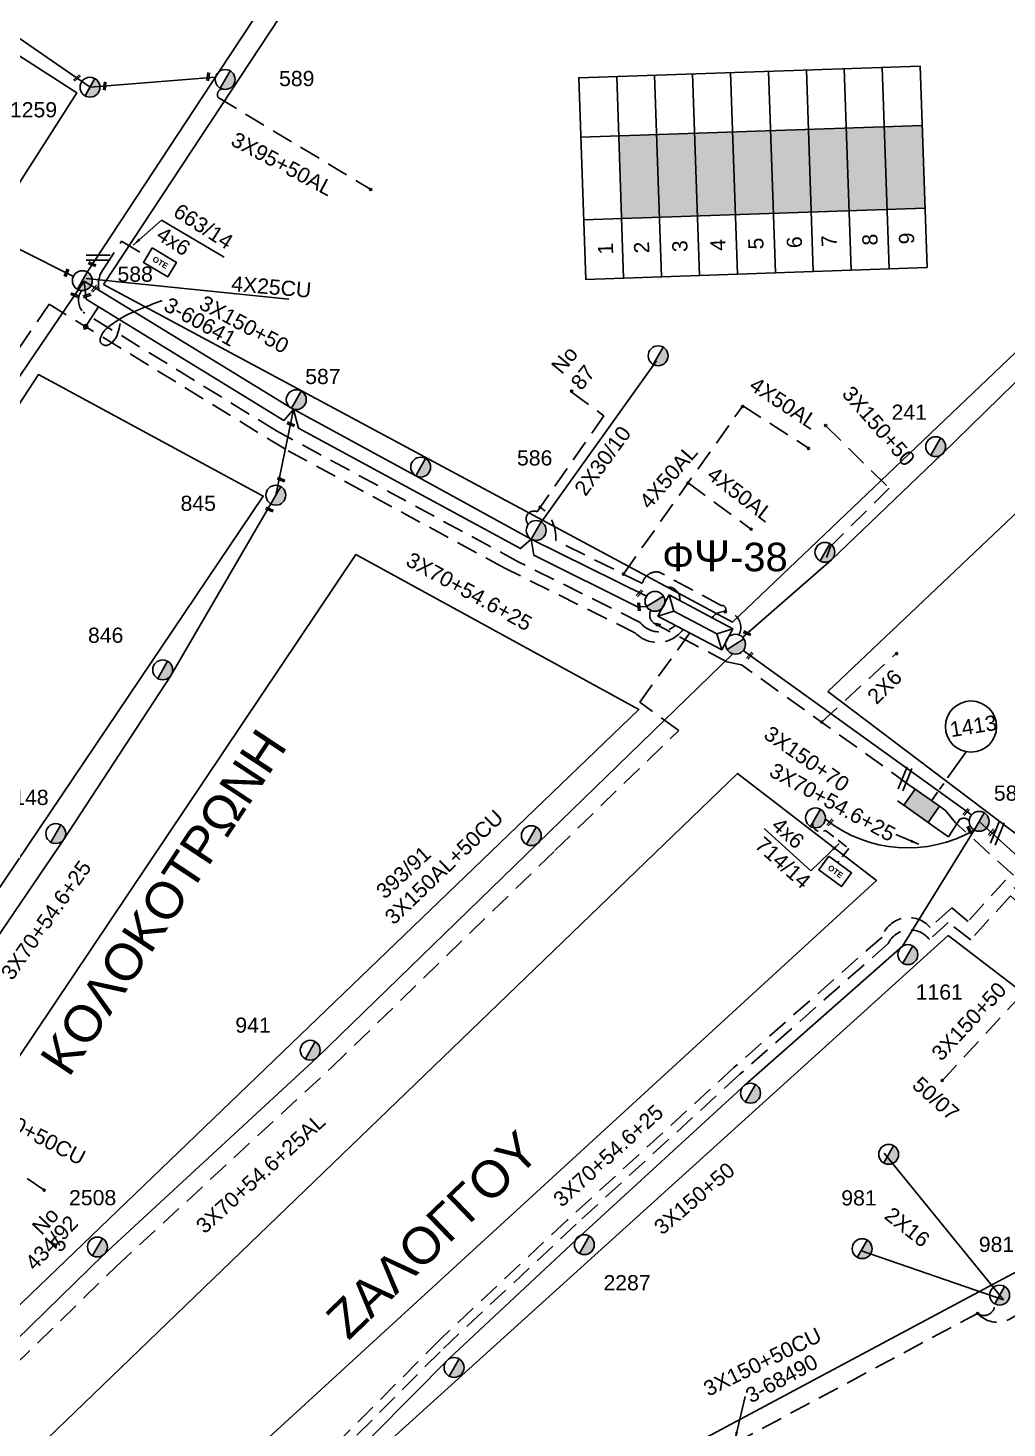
# Model space of a CAD drawing. Header units: millimetres. Extents: x 1421 to 13344, y 800 to 1949.
# Drawn here: x 11429.5 to 11545.6, y 988.6 to 1154.6 of the extents above; entities that cross this region are included whole.
import ezdxf
from ezdxf.enums import TextEntityAlignment as Align

# ---------------------------------------------------------------- set-up
doc = ezdxf.new("R2010")
doc.units = ezdxf.units.MM
doc.linetypes.add('DASHED', pattern=[19.05, 12.7, -6.35])
for name, color, linetype in [('Link Box 4 Διευθύνσεων', 7, 'Continuous'), ('Pillar OTE', 7, 'Continuous'), ('Άγνωστα', 7, 'Continuous'), ('Ασφαλειοκιβώτια Χ.Τ 9 αναχωρήσεων', 7, 'Continuous'), ('Γυμνά εναέρια ΧΤ και ΦΟΠ (3Φ)   4x50+16AL', 7, 'Continuous'), ('Εναέρια παροχή ΧΤ 4x25', 7, 'SYN_LINE'), ('Επιγραφές - Σχήματα', 7, 'Continuous'), ('Καλωδια ΧΤ  3X95+50', 7, 'Continuous'), ('Καλώδια ΧΤ   3x150+50CU', 7, 'DASHED'), ('Καλώδια ΧΤ   3x150+70AL', 7, 'DASHED'), ('Καλώδια ΧΤ   3x150AL+50CU', 7, 'DASHED'), ('Μηχανική τομή', 7, 'Continuous'), ('Στύλος ΦΜ', 7, 'Continuous'), ('Στύλος ΦΜ @ 1', 7, 'Continuous'), ('Συνδέσεις', 7, 'Continuous'), ('Συνεστραμμένα ΧΤ   3x70+54.6+25 AL', 7, 'SYN_LINE'), ('Τομή', 7, 'Continuous'), ('Υποσταθμός εναέριος 2 στύλων', 7, 'Continuous'), ('Υποσταθμός πόλεως', 7, 'Continuous'), ('Υπόβαθρο ΔΕΗ', 7, 'Continuous'), ('Υπόγεια καλώδια Παροχών ΧΤ   4x50AL', 7, 'DASHED'), ('Υπόγεια καλώδια Παροχών ΧΤ   4x6', 7, 'DASHED')]:
    doc.layers.add(name, color=color, linetype=linetype)
doc.styles.add('arial', font='ARIAL.TTF')
doc.styles.get("Standard").update_dxf_attribs({"font": 'ARIAL.TTF'})
doc.linetypes.add('SYN_LINE', pattern='A,0.5,-0.0001,["/\\/\\/\\/",Standard,S=0.1,R=0,X=0,Y=-0.05],-0.25', length=0.7501)
doc.dimstyles.new('ISO-25', dxfattribs={"dimtxt": 2.5, "dimasz": 2.5, "dimexe": 1.25, "dimexo": 0.625, "dimtad": 1, "dimtxsty": 'Standard', "dimcen": 2.5, "dimadec": 0, "dimazin": 0, "dimtfac": 1, "dimtmove": 0, "dimatfit": 3, "dimfxl": 1, "dimarcsym": 0})

# ---------------------------------------------------------------- blocks, each defined once
blk = doc.blocks.new('LINK BOX 4 ΑΝΑΧΩΡΗΣΕΩΝ')
at = {"layer": 'Link Box 4 Διευθύνσεων', "ltscale": 40}
blk.add_hatch(color=256, dxfattribs=at).paths.add_polyline_path([(-3.54, 0), (-3.54, -4.67), (3.54, -4.67), (3.54, 0)])
for p, q in [((-3.54, 0), (-5.33, 0)), ((5.33, 0), (3.54, 0)), ((-3.54, -4.67), (-5.33, -4.67)), ((5.33, -4.67), (3.54, -4.67))]:
    blk.add_line(p, q, dxfattribs=at)
blk.add_lwpolyline([(-3.54, -4.67), (-3.54, 0), (3.54, 0), (3.54, -4.67)], close=True, dxfattribs=at)
blk = doc.blocks.new('ΑΣΦΑΛΕΙΟΚΙΒΩΤΙΟ ΥΠΟΣΤΑΘΜΟΥ 9 ΑΝΑΧΩΡΗΣΕΩΝ')
at = {"layer": 'Ασφαλειοκιβώτια Χ.Τ 9 αναχωρήσεων', "ltscale": 40}
for p, q in [((-23.8, 40.36), (24.02, 40.36)), ((-9.72, 40.36), (-9.72, -40.64)), ((9.94, 40.36), (9.94, -40.64)), ((-23.8, 31.36), (24.02, 31.36)), ((-23.8, 22.36), (24.02, 22.36)), ((-23.8, 13.36), (24.02, 13.36)), ((-23.8, 4.36), (24.02, 4.36)), ((-23.8, -4.64), (24.02, -4.64)), ((-23.8, -13.64), (24.02, -13.64)), ((-23.8, -22.64), (24.02, -22.64)), ((-23.8, -31.64), (24.02, -31.64))]:
    blk.add_line(p, q, dxfattribs=at)
at = {"layer": 'Ασφαλειοκιβώτια Χ.Τ 9 αναχωρήσεων'}
blk.add_lwpolyline([(-23.8, -40.64), (24.02, -40.64), (24.02, 40.36), (-23.8, 40.36)], close=True, dxfattribs=at)
for s, p in [('1', (-18.12, 33.62)), ('2', (-18.12, 25.05)), ('3', (-18.12, 15.98)), ('4', (-18.12, 6.96)), ('5', (-18.12, -2.05)), ('6', (-18.12, -11.19)), ('7', (-18.12, -19.43)), ('8', (-18.12, -29.12)), ('9', (-18.12, -37.81))]:
    blk.add_text(s, height=3.6, dxfattribs=at).set_placement(p)
at = {"layer": 'Ασφαλειοκιβώτια Χ.Τ 9 αναχωρήσεων', "ltscale": 40}
for tag, height, p in [('ΟΝΟΜΑ', 5, (-0.16, 44.31)), ('ΚΕΙΜΕΝΟ 1', 2, (17.06, 35.59)), ('ΚΕΙΜΕΝΟ 2', 2, (17.06, 26.88)), ('ΚΕΙΜΕΝΟ 3', 2, (17.06, 17.69)), ('ΚΕΙΜΕΝΟ 4', 2, (17.06, 8.71)), ('ΚΕΙΜΕΝΟ 5', 2, (17.06, -0.13)), ('ΚΕΙΜΕΝΟ 6', 2, (17.06, -9.05)), ('ΚΕΙΜΕΝΟ 7', 2, (17.06, -18.13)), ('ΚΕΙΜΕΝΟ 8', 2, (17.06, -26.85)), ('ΚΕΙΜΕΝΟ 9', 2, (17.06, -35.99)), ('ΣΧ', 2, (-0.1, -42.64))]:
    blk.add_attdef(tag, text='', height=height, dxfattribs=at).set_placement(p, align=Align.MIDDLE_CENTER)
blk = doc.blocks.new('ΥΠΑΡΧΩΝ ΤΣΙΜΕΝΤΕΝΙΟΣ ΣΤΥΛΟΣ')
at = {"layer": 'Στύλος ΦΜ'}
blk.add_hatch(color=7, dxfattribs=at).paths.add_polyline_path([(-1.29, -2.28, 0.574793), (2.62, 0, 0.268822), (1.3, 2.27)])
at = {"layer": 'Στύλος ΦΜ', "color": 7}
blk.add_line((-1.29, -2.28), (1.3, 2.27), dxfattribs=at)
blk.add_circle((0, 0), 2.62, dxfattribs=at)
at = {"layer": 'Στύλος ΦΜ', "flags": 4}
for tag, p in [('ΑΡΙΘΜΟΣ', (-4.68, 8.05)), ('ΤΥΠΟΣ', (-4.91, 3.03))]:
    blk.add_attdef(tag, p, '', height=4, dxfattribs=at)
blk = doc.blocks.new('ΥΠΟΣΤΑΘΜΟΣ ΕΝΑΕΡΙΟΣ ΕΠΙ 2 ΣΤΥΛΩΝ')
at = {"layer": 'Υποσταθμός εναέριος 2 στύλων', "linetype": 'Continuous'}
for points in [[(-11.97, -2.11, 0.574793), (-8.45, -0.07, 0.268822), (-9.64, 1.98)], [(9.68, -2.15, 0.574793), (13.19, -0.1, 0.268822), (12.01, 1.95)]]:
    blk.add_hatch(color=256, dxfattribs=at).paths.add_polyline_path(points)
for p, q in [((-11.97, -2.11), (-9.64, 1.98)), ((9.68, -2.15), (12.01, 1.95))]:
    blk.add_line(p, q, dxfattribs=at)
for centre in [(-10.81, -0.07), (10.84, -0.1)]:
    blk.add_circle(centre, 2.36, dxfattribs=at)
at = {"layer": 'Υποσταθμός πόλεως', "linetype": 'Continuous', "ltscale": 40}
blk.add_lwpolyline([(-8.57, 2.82), (8.57, 2.82), (8.57, -2.82), (-8.57, -2.82)], close=True, dxfattribs=at)
for points in [[(-5.75, 0), (-8.57, 2.82)], [(-8.57, -2.82), (-5.75, 0)], [(-5.75, 0), (5.75, 0)], [(5.75, 0), (8.57, 2.82)], [(8.57, -2.82), (5.75, 0)]]:
    blk.add_lwpolyline(points, dxfattribs=at)
at = {"layer": 'Υποσταθμός εναέριος 2 στύλων', "ltscale": 40, "flags": 1}
for tag, p in [('ΜΕΤΑΣΧΗΜΑΤΙΣΜΟΣ', (14.09, 2.51)), ('ΙΣΧΥΣ', (14.07, -0.28)), ('ΑΡΙΘΜΟΣ', (14.19, -3))]:
    blk.add_attdef(tag, p, '', height=1.8, dxfattribs=at)
blk = doc.blocks.new('ΜΗΧΑΝΙΚΗ ΤΟΜΗ')
at = {"layer": 'Μηχανική τομή', "ltscale": 40}
for p, q in [((-1.89, 0.78), (1.89, 0.78)), ((1.89, 0), (-1.89, 0))]:
    blk.add_line(p, q, dxfattribs=at)
blk = doc.blocks.new('_ΣΥΝΔΕΣΗ')
at = {"layer": 'Συνδέσεις', "linetype": 'SYN_LINE', "ltscale": 40}
blk.add_hatch(color=256, dxfattribs=at).paths.add_polyline_path([(0.5, -0.01, 1), (-0.5, -0.01, 1)])
at = {"layer": 'Συνδέσεις'}
blk.add_circle((0, -0.01), 0.5, dxfattribs=at)
blk = doc.blocks.new('ΤΟΜΗ')
at = {"layer": 'Τομή', "ltscale": 40}
for p, q in [((-5.68, 0), (5.68, 0)), ((5.68, -2.33), (-5.68, -2.33))]:
    blk.add_line(p, q, dxfattribs=at)
blk = doc.blocks.new('PILLAR ΟΤΕ')
at = {"layer": 'Pillar OTE', "ltscale": 40}
blk.add_lwpolyline([(-3.31, 2.02), (3.39, 2.02), (3.39, -1.99), (-3.31, -1.99)], close=True, dxfattribs=at)
at = {"layer": 'Pillar OTE', "insert": (-1.81, 0.71), "char_height": 1.3575, "width": 109.961, "attachment_point": 1}
blk.add_mtext('{\\fArial|b1|i0|c161|p34;OTE}', dxfattribs=at)
blk = doc.blocks.new('TSONTA XT1')
at = {"ltscale": 40}
h = blk.add_hatch(color=256, dxfattribs=at)
h.dxf.hatch_style = 1
h.paths.add_polyline_path([(595.96, 2487.66), (597.07, 2488.77), (595.96, 2489.87), (594.85, 2488.77)])
blk.add_lwpolyline([(594.85, 2488.77), (595.96, 2489.87), (597.07, 2488.77), (595.96, 2487.66)], close=True, dxfattribs=at)

msp = doc.modelspace()

# ---------------------------------------------------------------- hatches: boundary and pattern name
at = {"layer": 'Άγνωστα'}
for color, points in [(30, [(11508.53749, 1142.05503), (11504.04016, 1141.90013), (11504.37843, 1132.07869), (11508.87577, 1132.23359)]), (1, [(11513.03483, 1142.20993), (11508.53749, 1142.05503), (11508.87577, 1132.23359), (11513.3731, 1132.38849)]), (85, [(11517.53216, 1142.36483), (11513.03483, 1142.20993), (11513.3731, 1132.38849), (11517.87043, 1132.54339)]), (6, [(11522.02949, 1142.51973), (11517.53216, 1142.36483), (11517.87043, 1132.54339), (11522.36777, 1132.69829)]), (173, [(11526.52683, 1142.67463), (11522.02949, 1142.51973), (11522.36777, 1132.69829), (11526.8651, 1132.85319)]), (151, [(11531.02416, 1142.82952), (11526.52683, 1142.67463), (11526.8651, 1132.85319), (11531.36243, 1133.00808)]), (27, [(11535.52149, 1142.98442), (11531.02416, 1142.82952), (11531.36243, 1133.00808), (11535.85977, 1133.16298)]), (2, [(11504.04016, 1141.90013), (11499.54283, 1141.74523), (11499.8811, 1131.92379), (11504.37843, 1132.07869)])]:
    msp.add_hatch(color=color, dxfattribs=at).paths.add_polyline_path(points)

# ---------------------------------------------------------------- linework, layer by layer
msp.add_lwpolyline([(11440.44484, 1119.50754), (11440.32787, 1118.90575), (11440.19066, 1118.41657), (11440.03884, 1118.02672), (11439.87807, 1117.72293), (11439.71398, 1117.49191), (11439.55221, 1117.32039), (11439.39842, 1117.19509), (11439.25825, 1117.10273), (11439.13593, 1117.03195), (11439.03012, 1116.97911), (11438.93804, 1116.94248), (11438.85694, 1116.92036), (11438.78406, 1116.91101), (11438.71663, 1116.91272), (11438.6519, 1116.92377), (11438.58711, 1116.94243), (11438.52024, 1116.96725), (11438.45226, 1116.9978), (11438.38489, 1117.03388), (11438.31984, 1117.07535), (11438.25884, 1117.12201), (11438.2036, 1117.17369), (11438.15583, 1117.23022), (11438.11726, 1117.29143), (11438.08921, 1117.35712), (11438.07141, 1117.42709), (11438.06321, 1117.5011), (11438.06396, 1117.57894), (11438.07299, 1117.66037), (11438.08965, 1117.74517), (11438.11328, 1117.83312), (11438.14324, 1117.92399), (11438.17905, 1118.01755), (11438.22107, 1118.11357), (11438.26981, 1118.2118), (11438.32581, 1118.31202), (11438.3896, 1118.41397), (11438.46173, 1118.51743), (11438.54272, 1118.62216), (11438.6331, 1118.72791), (11438.73349, 1118.83461), (11438.8448, 1118.94284), (11438.96801, 1119.05332), (11439.10411, 1119.16678), (11439.25409, 1119.28397), (11439.41894, 1119.40562), (11439.59964, 1119.53246), (11439.79718, 1119.66522), (11440.01245, 1119.80438), (11440.24595, 1119.94942), (11440.49806, 1120.09957), (11440.76918, 1120.25405), (11441.05971, 1120.41207), (11441.37004, 1120.57288), (11441.70055, 1120.73568), (11442.05165, 1120.89971), (11442.42207, 1121.06387), (11442.80388, 1121.22583), (11443.18751, 1121.38293), (11443.56337, 1121.53253), (11443.92188, 1121.67196), (11444.25346, 1121.79857), (11444.54852, 1121.90972), (11444.79748, 1122.00275), (11444.99352, 1122.07589), (11445.14084, 1122.13085), (11445.2464, 1122.17023), (11445.31716, 1122.19662), (11445.36008, 1122.21263), (11445.38212, 1122.22086), (11445.39024, 1122.22389), (11445.3914, 1122.22432), (11445.3914, 1122.22432), (11445.3914, 1122.22432), (11445.3914, 1122.22432), (11445.3914, 1122.22432), (11445.3914, 1122.22432), (11445.3914, 1122.22432), (11445.3914, 1122.22432), (11445.3914, 1122.22432)], dxfattribs=at)
at = {"layer": 'Άγνωστα', "color": 2}
msp.add_lwpolyline([(11490.29536, 1095.83675), (11504.05408, 1115.08608)], dxfattribs=at)
at = {"layer": 'Άγνωστα', "color": 30, "linetype": 'DASHED', "ltscale": 0.2}
msp.add_lwpolyline([(11493.92577, 1111.42662), (11497.8047, 1108.58515), (11489.88248, 1097.20013), (11489.88248, 1097.20013), (11489.88248, 1097.20013, 0.830515184), (11488.84452, 1095.70474)], format="xyb", dxfattribs=at)
at = {"layer": 'Άγνωστα', "color": 6, "linetype": 'DASHED', "ltscale": 0.2}
msp.add_lwpolyline([(11523.60143, 1072.24511), (11532.46748, 1080.40117)], dxfattribs=at)
at = {"layer": 'Άγνωστα', "color": 62}
for points in [[(11545.19362, 1003.74081), (11531.04573, 1021.15965)], [(11545.19362, 1003.74081), (11528.23872, 1009.60117)]]:
    msp.add_lwpolyline(points, dxfattribs=at)
at = {"layer": 'Γυμνά εναέρια ΧΤ και ΦΟΠ (3Φ)   4x50+16AL', "color": 1, "linetype": 'Continuous', "ltscale": 0.2}
msp.add_lwpolyline([(11531.70667, 1246.51267), (11509.46094, 1224.49512), (11491.81725, 1204.4851), (11475.03747, 1185.36143), (11464.54475, 1168.18591), (11452.20048, 1149.4014), (11436.55048, 1125.62111)], dxfattribs=at)
at = {"layer": 'Εναέρια παροχή ΧΤ 4x25', "color": 6, "ltscale": 20}
msp.add_lwpolyline([(11436.4075, 1124.84395), (11460.43053, 1122.42183)], dxfattribs=at)
at = {"layer": 'Καλωδια ΧΤ  3X95+50', "color": 1, "linetype": 'DASHED', "ltscale": 0.2}
msp.add_lwpolyline([(11452.53893, 1147.33032, 0.49208222), (11452.05633, 1146.30998), (11452.05633, 1146.30998), (11470.22933, 1135.36729)], format="xyb", dxfattribs=at)
at = {"layer": 'Καλώδια ΧΤ   3x150+50CU', "color": 30, "linetype": 'DASHED', "ltscale": 0.2}
msp.add_lwpolyline([(11524.07379, 1107.42709), (11531.64005, 1099.98469), (11524.6655, 1093.09627), (11524.19211, 1091.76359)], dxfattribs=at)
at = {"layer": 'Καλώδια ΧΤ   3x150+70AL', "color": 6, "linetype": 'DASHED', "ltscale": 0.2}
msp.add_lwpolyline([(11533.96837, 1064.83504), (11514.12567, 1079.05788), (11512.39444, 1079.40445), (11503.73687, 1083.99707)], dxfattribs=at)
at = {"layer": 'Καλώδια ΧΤ   3x150AL+50CU', "color": 173, "linetype": 'DASHED', "ltscale": 0.2}
msp.add_lwpolyline([(11506.2768, 1083.73871, -0.448204434), (11502.10562, 1084.07044), (11487.7315, 1091.21871), (11458.9926, 1106.7922), (11436.05556, 1120.86516, -0.337732638), (11435.85818, 1123.4263)], format="xyb", dxfattribs=at)
at = {"layer": 'Καλώδια ΧΤ   3x150AL+50CU', "color": 151, "linetype": 'DASHED', "ltscale": 0.2}
for points in [[(11507.1909, 1083.25381, -0.470118004), (11501.5532, 1082.80654), (11486.0417, 1090.52043), (11460.03664, 1104.61246), (11432.01784, 1121.80334), (11406.56866, 1084.46881, 0.646782038), (11406.838, 1081.63707)], [(11575.90945, 1039.57519), (11571.44728, 1033.61913), (11571.44728, 1033.61913), (11553.4051, 1044.97748), (11546.01474, 1051.66396), (11541.30748, 1046.46117), (11538.64107, 1048.49887), (11536.40309, 1046.47373, 0.558161575), (11531.50151, 1046.00063), (11513.92428, 1030.51245), (11494.52185, 1012.73927), (11478.3737, 997.60869), (11466.04936, 985.21647, 0.480178176), (11465.01292, 983.64899)]]:
    msp.add_lwpolyline(points, format="xyb", dxfattribs=at)
at = {"layer": 'Καλώδια ΧΤ   3x150AL+50CU', "color": 30, "linetype": 'DASHED', "ltscale": 0.2}
for points in [[(11512.20474, 1085.37398, 0.620962338), (11511.69768, 1086.09839), (11504.35976, 1090.03631, 0.414333542), (11502.37989, 1088.68519), (11492.10157, 1093.79662, 0.262028123), (11490.25552, 1097.73623)], [(11536.97597, 1059.85572), (11538.65274, 1058.67235), (11540.01315, 1060.73542, -0.362953487), (11541.11867, 1060.5646)]]:
    msp.add_lwpolyline(points, format="xyb", dxfattribs=at)
at = {"layer": 'Καλώδια ΧΤ   3x150AL+50CU', "color": 27, "linetype": 'DASHED', "ltscale": 0.2}
msp.add_lwpolyline([(11431.51267, 1016.70443), (11420.59671, 1024.36949), (11417.23173, 1019.35541, 0.672556372), (11414.32489, 1013.58643), (11400.0754, 992.35364), (11410.86828, 985.65695, 0.661398457), (11417.00365, 985.33725), (11439.94529, 1007.67746), (11465.47804, 1031.27709), (11491.98583, 1057.01501), (11506.67033, 1071.28004), (11502.05015, 1074.62217), (11507.98815, 1082.83089)], format="xyb", dxfattribs=at)
at = {"layer": 'Καλώδια ΧΤ   3x150AL+50CU', "color": 30, "linetype": 'DASHED', "ltscale": 0.2}
msp.add_lwpolyline([(11574.11767, 1040.91757), (11570.8013, 1036.38321), (11554.83779, 1046.43294), (11539.50405, 1060.30624), (11538.32178, 1061.76265)], dxfattribs=at)
at = {"layer": 'Καλώδια ΧΤ   3x150AL+50CU', "color": 133, "linetype": 'DASHED', "ltscale": 0.2}
msp.add_lwpolyline([(11574.9245, 1040.31311), (11571.05217, 1035.04658), (11553.93653, 1045.82162), (11545.41253, 1053.53377), (11540.97829, 1048.63275), (11539.05039, 1050.22276), (11536.47907, 1047.89597, 0.590204024), (11530.77721, 1046.77453), (11513.21406, 1031.29876), (11493.43969, 1013.18486), (11478.46247, 999.15144), (11465.45909, 986.07643, 0.432616603), (11463.13728, 981.83073), (11455.26882, 976.20816), (11447.05408, 967.46055, 0.562470654), (11444.34508, 963.47158), (11457.47152, 954.49935), (11465.66085, 958.91638)], format="xyb", dxfattribs=at)
at = {"layer": 'Καλώδια ΧΤ   3x150AL+50CU', "color": 6, "linetype": 'DASHED', "ltscale": 0.2}
msp.add_lwpolyline([(11537.90464, 1029.72355), (11548.04567, 1040.71659), (11548.04567, 1040.71659), (11548.04567, 1040.71659), (11548.04567, 1040.71659), (11548.04567, 1040.71659), (11548.04567, 1040.71659), (11570.33162, 1023.68537, -0.24703308), (11573.21819, 1022.58996)], format="xyb", dxfattribs=at)
at = {"layer": 'Καλώδια ΧΤ   3x150AL+50CU', "color": 62, "linetype": 'DASHED', "ltscale": 0.2}
for points in [[(11542.08761, 1002.14646, 0.637958539), (11547.64835, 1003.92044), (11559.60033, 1009.99056, 0.216156432), (11562.52679, 1009.07309), (11564.7859, 1010.39243)], [(11500.5578, 980.28561, -0.908616003), (11506.48733, 983.11753), (11542.08761, 1002.14646, 0.630689176), (11544.14691, 1003.28967)]]:
    msp.add_lwpolyline(points, format="xyb", dxfattribs=at)
at = {"layer": 'Καλώδια ΧΤ   3x150AL+50CU', "color": 2, "linetype": 'DASHED', "ltscale": 0.2}
msp.add_arc((11505.39599, 1086.85594), 1.41572, 351.632598, 143.9845739, dxfattribs=at)
at = {"layer": 'Καλώδια ΧΤ   3x150AL+50CU', "color": 6, "linetype": 'DASHED', "ltscale": 0.2}
msp.add_arc((11504.34652, 1084.93231), 1.11639, 149.460267, 324.3413564, dxfattribs=at)
at = {"layer": 'Καλώδια ΧΤ   3x150AL+50CU', "color": 30, "linetype": 'DASHED', "ltscale": 0.2}
msp.add_arc((11512.14201, 1083.48096), 1.89406, 332.1869858, 143.1098397, dxfattribs=at)
at = {"layer": 'Συνεστραμμένα ΧΤ   3x70+54.6+25 AL', "color": 1, "linetype": 'SYN_LINE', "ltscale": 20}
msp.add_lwpolyline([(11436.87262, 1147.52862), (11413.88055, 1163.44636), (11380.95235, 1184.81662), (11348.56675, 1206.71544), (11326.55912, 1220.37443)], dxfattribs=at)
at = {"layer": 'Συνεστραμμένα ΧΤ   3x70+54.6+25 AL', "color": 173, "ltscale": 20}
msp.add_lwpolyline([(11434.90023, 1125.1028), (11402.84031, 1141.21009), (11376.55056, 1156.04303), (11353.76224, 1168.58416), (11333.4229, 1179.72639), (11308.58032, 1196.1686), (11325.85468, 1219.43017)], dxfattribs=at)
at = {"layer": 'Συνεστραμμένα ΧΤ   3x70+54.6+25 AL', "color": 30, "ltscale": 20}
msp.add_lwpolyline([(11514.2582, 1082.31025), (11524.77469, 1091.49618), (11537.84957, 1103.97532), (11553.34612, 1119.16202), (11565.38744, 1130.5628), (11583.1568, 1147.51363), (11615.0153, 1180.69302)], dxfattribs=at)
at = {"layer": 'Συνεστραμμένα ΧΤ   3x70+54.6+25 AL', "color": 1, "linetype": 'SYN_LINE', "ltscale": 15}
msp.add_lwpolyline([(11451.75003, 1148.71693), (11436.87262, 1147.52862)], dxfattribs=at)
at = {"layer": 'Συνεστραμμένα ΧΤ   3x70+54.6+25 AL', "color": 6, "ltscale": 20}
msp.add_lwpolyline([(11502.84254, 1087.17184), (11489.19457, 1093.959), (11475.50052, 1101.46839), (11460.74767, 1109.4629), (11436.19256, 1124.52863), (11416.67979, 1095.90296), (11406.41556, 1081.02474), (11400.08725, 1071.33122), (11391.60093, 1057.43133), (11379.25124, 1038.4141), (11366.36176, 1018.27735)], dxfattribs=at)
at = {"layer": 'Συνεστραμμένα ΧΤ   3x70+54.6+25 AL', "color": 2, "linetype": 'SYN_LINE', "ltscale": 20}
for points in [[(11489.19562, 1093.95202), (11489.19457, 1093.959), (11487.92697, 1092.82519), (11461.57901, 1107.10303), (11461.01242, 1109.31943), (11459.86449, 1108.03212), (11436.43055, 1122.40996), (11436.19256, 1124.52863)], [(11461.01242, 1109.31943), (11458.90672, 1099.16198), (11446.41489, 1077.71971), (11433.73179, 1058.30405), (11414.79517, 1030.48834), (11393.35999, 1001.12424)]]:
    msp.add_lwpolyline(points, dxfattribs=at)
at = {"layer": 'Συνεστραμμένα ΧΤ   3x70+54.6+25 AL', "color": 2, "linetype": 'SYN_LINE', "ltscale": 15}
msp.add_lwpolyline([(11502.86603, 1085.94485), (11501.79525, 1085.92847), (11489.48188, 1092.05193), (11489.19562, 1093.95202)], dxfattribs=at)
at = {"layer": 'Συνεστραμμένα ΧΤ   3x70+54.6+25 AL', "color": 1, "ltscale": 20}
msp.add_lwpolyline([(11514.31822, 1080.73983), (11541.40786, 1061.26323)], dxfattribs=at)
at = {"layer": 'Συνεστραμμένα ΧΤ   3x70+54.6+25 AL', "color": 85, "ltscale": 20}
msp.add_lwpolyline([(11513.08064, 1080.3612), (11489.92871, 1057.87064), (11463.78655, 1032.48773), (11438.50457, 1009.11988), (11424.63198, 995.61097), (11414.77671, 986.92612)], dxfattribs=at)
at = {"layer": 'Συνεστραμμένα ΧΤ   3x70+54.6+25 AL', "color": 30, "linetype": 'SYN_LINE', "ltscale": 20}
msp.add_lwpolyline([(11541.71286, 1059.46282), (11533.18922, 1045.67187), (11514.55282, 1029.2504), (11495.06111, 1011.39543), (11479.42672, 996.74625), (11466.08539, 983.33143)], dxfattribs=at)
at = {"layer": 'Συνεστραμμένα ΧΤ   3x70+54.6+25 AL', "color": 27, "linetype": 'SYN_LINE', "ltscale": 20}
msp.add_lwpolyline([(11568.88411, 1039.97884), (11555.99056, 1048.0959), (11542.29616, 1060.486)], dxfattribs=at)
at = {"layer": 'Συνεστραμμένα ΧΤ   3x70+54.6+25 AL', "linetype": 'SYN_LINE', "ltscale": 20}
msp.add_arc((11533.83771, 1073.0312), 15.68818, 231.4554915, 300.1310818, dxfattribs=at)
at = {"layer": 'Υπόβαθρο ΔΕΗ'}
for points in [[(11438.49113, 1124.13066), (11477.9135, 1184.02909), (11532.49134, 1246.06426), (11613.68452, 1180.02017), (11513.04663, 1084.12019), (11438.49113, 1124.13066)], [(11319.86988, 1190.4542), (11335.39881, 1211.19341), (11435.30372, 1146.88635), (11425.50236, 1131.56288)], [(11524.33926, 1075.87382), (11625.73679, 1172.01446), (11696.59297, 1114.84043), (11723.48374, 1092.45949), (11587.63786, 1028.02045), (11524.33926, 1075.87382)], [(11445.33773, 1131.76339), (11452.7776, 1127.39741)], [(11368.54375, 1018.1621), (11392.28708, 1002.37177), (11457.41502, 1099.05674), (11430.75455, 1113.45478), (11368.54375, 1018.1621)], [(11403.41606, 995.30316), (11468.40917, 1092.14767), (11501.95589, 1073.74487), (11413.35026, 988.59818), (11403.41606, 995.30316)], [(11540.74925, 1068.74849), (11538.55192, 1065.63499)], [(11425.24006, 980.99358), (11513.64057, 1066.18004), (11530.117, 1053.47792), (11440.0433, 970.89706), (11425.24006, 980.99358)], [(11538.08838, 1064.97818), (11537.59903, 1064.28479)], [(11537.36976, 1063.95994), (11536.65115, 1062.94169)], [(11522.32799, 1054.62056), (11516.78821, 1059.66169)], [(11448.60265, 965.49527), (11538.61041, 1046.94292), (11572.09371, 1021.35454), (11571.10613, 1020.13314), (11457.49839, 959.40798), (11448.60265, 965.49527)]]:
    msp.add_lwpolyline(points, dxfattribs=at)
msp.add_circle((11541.32863, 1071.72619), 3.03354, dxfattribs=at)
at = {"layer": 'Υπόγεια καλώδια Παροχών ΧΤ   4x50AL', "color": 30, "ltscale": 0.2}
for points in [[(11500.11363, 1089.81221), (11514.26129, 1109.7517), (11522.06777, 1104.74818)], [(11507.77591, 1100.61131), (11515.20225, 1095.15864)]]:
    msp.add_lwpolyline(points, dxfattribs=at)
at = {"layer": 'Υπόγεια καλώδια Παροχών ΧΤ   4x6', "color": 151, "linetype": 'DASHED', "ltscale": 0.2}
msp.add_lwpolyline([(11436.55162, 1119.42227), (11438.42133, 1122.39335, -0.293953239), (11438.33363, 1125.81377), (11440.62061, 1129.28862), (11443.60711, 1127.48842)], format="xyb", dxfattribs=at)
at = {"layer": 'Υπόγεια καλώδια Παροχών ΧΤ   4x6', "linetype": 'DASHED', "ltscale": 0.1}
msp.add_lwpolyline([(11522.5633, 1060.31551, 0.618321247), (11524.05804, 1059.4116), (11526.82995, 1057.27466), (11525.54643, 1055.60976)], format="xyb", dxfattribs=at)

# ---------------------------------------------------------------- block references
at = {"layer": 'Link Box 4 Διευθύνσεων', "xscale": 0.4999999999999999, "yscale": 0.4999999999999999, "zscale": 0.4999999999999999, "rotation": 324.7877460091402}
msp.add_blockref('LINK BOX 4 ΑΝΑΧΩΡΗΣΕΩΝ', (11536.14507, 1063.29885), dxfattribs=at)
at = {"layer": 'Pillar OTE'}
for p, xscale, yscale, zscale, rotation in [((11445.14007, 1126.76591), 0.5, 0.5, 0.5, 329.272831250462), ((11525.19658, 1054.57149), 0.4999999999999999, 0.4999999999999999, 0.4999999999999999, 323.6643799955381)]:
    msp.add_blockref('PILLAR ΟΤΕ', p, dxfattribs=dict(at, xscale=xscale, yscale=yscale, zscale=zscale, rotation=rotation))
at = {"layer": 'Ασφαλειοκιβώτια Χ.Τ 9 αναχωρήσεων', "xscale": 0.4999999999999998, "yscale": 0.4999999999999998, "zscale": 0.4999999999999998, "rotation": 91.97262806557677}
msp.add_blockref('ΑΣΦΑΛΕΙΟΚΙΒΩΤΙΟ ΥΠΟΣΤΑΘΜΟΥ 9 ΑΝΑΧΩΡΗΣΕΩΝ', (11515.40459, 1137.34205), dxfattribs=at)
at = {"layer": 'Μηχανική τομή'}
for p, xscale, yscale, zscale, rotation in [((11435.3955, 1148.55494), 0.249999999999919, 0.249999999999919, 0.249999999999919, 41.73814602004245), ((11450.97689, 1148.77295), 0.249999999999919, 0.249999999999919, 0.249999999999919, 83.47629204008436), ((11438.71066, 1147.66781), 0.249999999999919, 0.249999999999919, 0.249999999999919, 83.47629204008436), ((11434.17521, 1125.48865), 0.249999999999919, 0.249999999999919, 0.249999999999919, 68.45138536945211), ((11437.09925, 1126.45498), 0.249999999999919, 0.249999999999919, 0.249999999999919, 336.8864378045459), ((11437.47782, 1123.56925), 0.249999999999919, 0.249999999999919, 0.249999999999919, 47.90602526329326), ((11434.99996, 1122.79163), 0.249999999999919, 0.249999999999919, 0.249999999999919, 336.8864378045459), ((11436.54781, 1122.71684), 0.2499999999999189, 0.2499999999999189, 0.2499999999999189, 19.84780723186009), ((11460.63243, 1107.48644), 0.249999999999919, 0.249999999999919, 0.249999999999919, 336.8864378045459), ((11459.5041, 1100.92024), 0.249999999999919, 0.249999999999919, 0.249999999999919, 336.8864378045459), ((11458.13104, 1097.37196), 0.249999999999919, 0.249999999999919, 0.249999999999919, 336.8864378045459), ((11502.1006, 1087.47861), 0.249999999999919, 0.249999999999919, 0.249999999999919, 47.90602526329326), ((11502.06922, 1085.93266), 0.249999999999919, 0.249999999999919, 0.249999999999919, 95.81205052658666), ((11514.7328, 1082.69624), 0.249999999999919, 0.249999999999919, 0.249999999999919, 336.8864378045459), ((11515.16614, 1080.07736), 0.249999999999919, 0.249999999999919, 0.249999999999919, 47.90602526329326), ((11524.69202, 1060.29613), 0.249999999999919, 0.249999999999919, 0.249999999999919, 47.90602526329326), ((11540.83402, 1061.54115), 0.249999999999919, 0.249999999999919, 0.249999999999919, 47.90602526329326), ((11541.22171, 1059.51168), 0.249999999999919, 0.249999999999919, 0.249999999999919, 118.0171452394778), ((11543.82515, 1059.10263), 0.249999999999919, 0.249999999999919, 0.249999999999919, 47.90602526329326)]:
    msp.add_blockref('ΜΗΧΑΝΙΚΗ ΤΟΜΗ', p, dxfattribs=dict(at, xscale=xscale, yscale=yscale, zscale=zscale, rotation=rotation))
at = {"layer": 'Στύλος ΦΜ @ 1', "ltscale": 40}
ref = msp.add_blockref('ΥΠΑΡΧΩΝ ΤΣΙΜΕΝΤΕΝΙΟΣ ΣΤΥΛΟΣ', (11436.87036, 1147.52991), dxfattribs=dict(at, xscale=0.4499999999998181, yscale=0.4499999999998181, zscale=0.4499999999998181))
ref.add_attrib('ΤΥΠΟΣ', '1259', (11427.37825, 1143.96148), dxfattribs={"layer": 'Στύλος ΦΜ', "height": 1.8, "flags": 4})
ref = msp.add_blockref('ΥΠΑΡΧΩΝ ΤΣΙΜΕΝΤΕΝΙΟΣ ΣΤΥΛΟΣ', (11452.89764, 1148.45214), dxfattribs=dict(at, xscale=0.4499999999998181, yscale=0.4499999999998181, zscale=0.4499999999998181))
ref.add_attrib('ΤΥΠΟΣ', '589', (11459.28711, 1147.66459), dxfattribs={"layer": 'Στύλος ΦΜ', "height": 1.8, "flags": 4})
ref = msp.add_blockref('ΥΠΑΡΧΩΝ ΤΣΙΜΕΝΤΕΝΙΟΣ ΣΤΥΛΟΣ', (11435.96492, 1124.59922), dxfattribs=dict(at, xscale=0.4499999999998181, yscale=0.4499999999998181, zscale=0.4499999999998181))
ref.add_attrib('ΤΥΠΟΣ', '588', (11440.12945, 1124.46869), dxfattribs={"layer": 'Στύλος ΦΜ', "height": 1.8, "flags": 4})
at = {"layer": 'Στύλος ΦΜ @ 1', "ltscale": 40, "xscale": 0.4499999999998181, "yscale": 0.4499999999998181, "zscale": 0.4499999999998181}
for p in [(11504.23374, 1115.69368), (11476.08155, 1102.49286), (11524.00937, 1092.3914), (11522.89224, 1060.89779), (11489.19854, 1058.79475), (11515.18804, 1028.25861), (11531.56927, 1021.01068), (11480.03834, 995.73974)]:
    msp.add_blockref('ΥΠΑΡΧΩΝ ΤΣΙΜΕΝΤΕΝΙΟΣ ΣΤΥΛΟΣ', p, dxfattribs=at)
at = {"layer": 'Στύλος ΦΜ @ 1', "ltscale": 40}
ref = msp.add_blockref('ΥΠΑΡΧΩΝ ΤΣΙΜΕΝΤΕΝΙΟΣ ΣΤΥΛΟΣ', (11461.3287, 1110.48737), dxfattribs=dict(at, xscale=0.4499999999998181, yscale=0.4499999999998181, zscale=0.4499999999998181))
ref.add_attrib('ΤΥΠΟΣ', '587', (11462.38639, 1112.33743), dxfattribs={"layer": 'Στύλος ΦΜ', "height": 1.8, "flags": 4})
ref = msp.add_blockref('ΥΠΑΡΧΩΝ ΤΣΙΜΕΝΤΕΝΙΟΣ ΣΤΥΛΟΣ', (11537.14356, 1104.91803), dxfattribs=dict(at, xscale=0.4499999999998181, yscale=0.4499999999998181, zscale=0.4499999999998181))
ref.add_attrib('ΤΥΠΟΣ', '241', (11531.90838, 1108.09782), dxfattribs={"layer": 'Στύλος ΦΜ', "height": 1.8, "flags": 4})
ref = msp.add_blockref('ΥΠΑΡΧΩΝ ΤΣΙΜΕΝΤΕΝΙΟΣ ΣΤΥΛΟΣ', (11489.77561, 1094.98347), dxfattribs=dict(at, xscale=0.4499999999998181, yscale=0.4499999999998181, zscale=0.4499999999998181))
ref.add_attrib('ΤΥΠΟΣ', '586', (11487.49596, 1102.68114), dxfattribs={"layer": 'Στύλος ΦΜ', "height": 1.8, "flags": 4})
ref = msp.add_blockref('ΥΠΑΡΧΩΝ ΤΣΙΜΕΝΤΕΝΙΟΣ ΣΤΥΛΟΣ', (11458.90446, 1099.16327), dxfattribs=dict(at, xscale=0.4499999999998181, yscale=0.4499999999998181, zscale=0.4499999999998181))
ref.add_attrib('ΤΥΠΟΣ', '845', (11447.60662, 1097.301), dxfattribs={"layer": 'Στύλος ΦΜ', "height": 1.8, "flags": 4})
ref = msp.add_blockref('ΥΠΑΡΧΩΝ ΤΣΙΜΕΝΤΕΝΙΟΣ ΣΤΥΛΟΣ', (11445.49215, 1078.45162), dxfattribs=dict(at, xscale=0.4499999999998181, yscale=0.4499999999998181, zscale=0.4499999999998181))
ref.add_attrib('ΤΥΠΟΣ', '846', (11436.63328, 1081.65921), dxfattribs={"layer": 'Στύλος ΦΜ', "height": 1.8, "flags": 4})
ref = msp.add_blockref('ΥΠΑΡΧΩΝ ΤΣΙΜΕΝΤΕΝΙΟΣ ΣΤΥΛΟΣ', (11432.8137, 1059.04178), dxfattribs=dict(at, xscale=0.4499999999998181, yscale=0.4499999999998181, zscale=0.4499999999998181))
ref.add_attrib('ΤΥΠΟΣ', '1148', (11426.36945, 1062.42944), dxfattribs={"layer": 'Στύλος ΦΜ', "height": 1.8, "flags": 4})
ref = msp.add_blockref('ΥΠΑΡΧΩΝ ΤΣΙΜΕΝΤΕΝΙΟΣ ΣΤΥΛΟΣ', (11542.2939, 1060.48729), dxfattribs=dict(at, xscale=0.4499999999998181, yscale=0.4499999999998181, zscale=0.4499999999998181))
ref.add_attrib('ΤΥΠΟΣ', '584', (11544.04151, 1062.93894), dxfattribs={"layer": 'Στύλος ΦΜ', "height": 1.8, "flags": 4})
ref = msp.add_blockref('ΥΠΑΡΧΩΝ ΤΣΙΜΕΝΤΕΝΙΟΣ ΣΤΥΛΟΣ', (11533.84321, 1044.69236), dxfattribs=dict(at, xscale=0.4499999999998181, yscale=0.4499999999998181, zscale=0.4499999999998181))
ref.add_attrib('ΤΥΠΟΣ', '1161', (11534.76997, 1039.35206), dxfattribs={"layer": 'Στύλος ΦΜ', "height": 1.8, "flags": 4})
ref = msp.add_blockref('ΥΠΑΡΧΩΝ ΤΣΙΜΕΝΤΕΝΙΟΣ ΣΤΥΛΟΣ', (11462.98454, 1033.35023), dxfattribs=dict(at, xscale=0.4499999999998181, yscale=0.4499999999998181, zscale=0.4499999999998181))
ref.add_attrib('ΤΥΠΟΣ', '941', (11454.10331, 1035.43206), dxfattribs={"layer": 'Στύλος ΦΜ', "height": 1.8, "flags": 4})
ref = msp.add_blockref('ΥΠΑΡΧΩΝ ΤΣΙΜΕΝΤΕΝΙΟΣ ΣΤΥΛΟΣ', (11437.75159, 1010.02551), dxfattribs=dict(at, xscale=0.4499999999998181, yscale=0.4499999999998181, zscale=0.4499999999998181))
ref.add_attrib('ΤΥΠΟΣ', '2508', (11434.38712, 1014.97153), dxfattribs={"layer": 'Στύλος ΦΜ', "height": 1.8, "flags": 4})
ref = msp.add_blockref('ΥΠΑΡΧΩΝ ΤΣΙΜΕΝΤΕΝΙΟΣ ΣΤΥΛΟΣ', (11528.42251, 1009.82383), dxfattribs=dict(at, xscale=0.4499999999998181, yscale=0.4499999999998181, zscale=0.4499999999998181))
ref.add_attrib('ΤΥΠΟΣ', '981', (11525.94924, 1014.94557), dxfattribs={"layer": 'Στύλος ΦΜ', "height": 1.8, "flags": 4})
ref = msp.add_blockref('ΥΠΑΡΧΩΝ ΤΣΙΜΕΝΤΕΝΙΟΣ ΣΤΥΛΟΣ', (11495.48385, 1010.29615), dxfattribs=dict(at, xscale=0.4499999999998181, yscale=0.4499999999998181, zscale=0.4499999999998181))
ref.add_attrib('ΤΥΠΟΣ', '2287', (11497.74988, 1004.88558), dxfattribs={"layer": 'Στύλος ΦΜ', "height": 1.8, "flags": 4})
ref = msp.add_blockref('ΥΠΑΡΧΩΝ ΤΣΙΜΕΝΤΕΝΙΟΣ ΣΤΥΛΟΣ', (11544.72795, 1004.31414), dxfattribs=dict(at, xscale=0.4499999999998181, yscale=0.4499999999998181, zscale=0.4499999999998181))
ref.add_attrib('ΤΥΠΟΣ', '981', (11542.25468, 1009.43588), dxfattribs={"layer": 'Στύλος ΦΜ', "height": 1.8, "flags": 4})
at = {"layer": 'Συνδέσεις', "xscale": 0.25, "yscale": 0.25, "zscale": 0.25}
for p in [(11470.15247, 1135.40009), (11493.97607, 1111.49068), (11514.26208, 1109.6872), (11524.0961, 1107.43402), (11522.05913, 1104.71171), (11507.74976, 1100.592), (11490.25338, 1097.741), (11515.2617, 1095.1283), (11500.12673, 1089.81126), (11504.11549, 1083.81935), (11512.19465, 1085.34938), (11532.50635, 1080.383), (11523.6372, 1072.25992), (11537.90768, 1029.76218), (11431.44191, 1016.75411), (11542.12591, 1002.15022)]:
    msp.add_blockref('_ΣΥΝΔΕΣΗ', p, dxfattribs=at)
at = {"layer": 'Συνδέσεις', "xscale": 0.3075184835441075, "yscale": 0.3075184835441075, "zscale": 0.3075184835441075, "rotation": 328.6879077616582}
msp.add_blockref('TSONTA XT1', (10882.05183, 560.50694), dxfattribs=at)
at = {"layer": 'Τομή', "xscale": 0.25, "yscale": 0.25, "zscale": 0.25}
msp.add_blockref('ΤΟΜΗ', (11437.855, 1127.60334), dxfattribs=at)
at = {"layer": 'Τομή', "xscale": 0.2499999999998873, "yscale": 0.2499999999998873, "zscale": 0.2499999999998873, "rotation": 248.1909067709115}
for p in [(11533.77036, 1065.43633), (11544.7261, 1059.00368)]:
    msp.add_blockref('ΤΟΜΗ', p, dxfattribs=at)
at = {"layer": 'Υποσταθμός εναέριος 2 στύλων', "xscale": 0.5, "yscale": 0.5, "zscale": 0.5, "rotation": 332.0551629090562}
msp.add_blockref('ΥΠΟΣΤΑΘΜΟΣ ΕΝΑΕΡΙΟΣ ΕΠΙ 2 ΣΤΥΛΩΝ', (11508.64782, 1084.07443), dxfattribs=at)

# ---------------------------------------------------------------- texts
at = {"ltscale": 40, "char_height": 4, "width": 64.8866414, "attachment_point": 1, "style": 'arial'}
for s, insert, rotation in [('{\\H1.083x;KOΛOKOTPΩNH}', (11430.74188, 1032.40017), 56.565185), ('{\\H1.083x;ZAΛOΓΓOY}', (11464.50165, 1001.97614), 43.9530043)]:
    msp.add_mtext(s, dxfattribs=dict(at, insert=insert, rotation=rotation))
at = {"layer": 'Άγνωστα', "color": 7, "char_height": 1.8, "attachment_point": 1}
for s, gutter_width, insert, rotation in [('3X95+50AL', 12.5, (11454.26792, 1142.3288), 332.0897021), ('663/14', 1.55377, (11447.56691, 1133.87315), 327.4246137), ('4x6', 1.55377, (11445.56279, 1131.14199), 327.4246137), ('4X25CU', 12.5, (11453.71005, 1125.16997), 355.0902466), ('3-60641', 12.5, (11446.33419, 1122.7384), 331.2162372), ('3X150+50', 12.5, (11450.50502, 1122.94945), 331.627843), ('3X150+50', 12.5, (11527.27968, 1112.30409), 311.0555002), ('2X30/10', 12.5, (11494.16646, 1099.98299), 53.9549728), ('3X70+54.6+25', 12.5, (11475.03993, 1092.50679), 331.2162372), ('2X6', 12.5, (11528.85636, 1075.5391), 44.6529405), ('1413', 12.5, (11538.70247, 1072.24632), 9.0165632), ('3X150+70', 12.5, (11517.63532, 1071.94218), 325.1898694), ('3X70+54.6+25', 12.5, (11518.1224, 1067.5316), 331.2162372), ('4x6', 12.5, (11518.73368, 1061.13241), 318.2639318), ('714/14', 12.5, (11516.76991, 1058.8198), 318.2639318), ('3X70+54.6+25', 12.5, (11426.17222, 1042.56177), 54.8872713), ('393/91', 12.5, (11470.59593, 1052.50521), 42.7740207), ('3X150+50', 12.5, (11536.47713, 1033.18848), 46.8943879), ('50/07', 12.5, (11535.41493, 1030.38451), 318.2639318), ('3X150+50CU', 12.5, (11423.09162, 1028.25592), 332.462814), ('3X70+54.6+25', 12.5, (11491.59985, 1015.98471), 42.2541313), ('3X150+50', 12.5, (11503.54109, 1012.7373), 40.3317141), ('2X16', 12.5, (11532.03186, 1014.90944), 321.7684312), ('434/92', 12.5, (11429.01495, 1008.34684), 46.7210809), ('3X150+50CU', 12.5, (11509.39344, 993.87694), 26.1803638), ('3-68490', 12.5, (11514.38524, 993.03733), 28.2476678)]:
    msp.add_mtext_dynamic_manual_height_columns(s, width=1.8, gutter_width=gutter_width, heights=[0.04535], dxfattribs=dict(at, insert=insert, rotation=rotation))
at = {"layer": 'Άγνωστα', "color": 7}
note = msp.add_mtext_dynamic_manual_height_columns('No ', width=1.8, gutter_width=2.03045, heights=[0.04535, 0], dxfattribs=dict(at, insert=(11488.97222, 1111.58094), char_height=1.8, attachment_point=1, rotation=50.4055177))
for column, words in zip(note.columns.linked_columns, ['87']):
    column.text = words
note = msp.add_mtext_dynamic_manual_height_columns('No ', width=1.8, gutter_width=1.63174, heights=[0.04535, 0], dxfattribs=dict(at, insert=(11427.46462, 1010.0594), char_height=1.8, attachment_point=1, rotation=46.7210809))
for column, words in zip(note.columns.linked_columns, ['5']):
    column.text = words
at = {"layer": 'Καλώδια ΧΤ   3x150AL+50CU', "color": 7, "insert": (11471.62444, 1049.42144), "char_height": 1.8, "attachment_point": 1, "rotation": 43.7565842}
msp.add_mtext_dynamic_manual_height_columns('3X150AL+50CU', width=1.8, gutter_width=12.5, heights=[0.04535], dxfattribs=at)
at = {"layer": 'Συνεστραμμένα ΧΤ   3x70+54.6+25 AL', "color": 7, "insert": (11449.24475, 1012.83612), "char_height": 1.8, "attachment_point": 1, "rotation": 42.2541313}
msp.add_mtext_dynamic_manual_height_columns('3X70+54.6+25AL', width=1.8, gutter_width=12.5, heights=[0.04535], dxfattribs=at)
at = {"layer": 'Υπόβαθρο ΔΕΗ', "insert": (11504.71831, 1093.80791), "char_height": 3.3831914, "attachment_point": 1}
msp.add_mtext_dynamic_manual_height_columns('Φ{\\H1.0833x;Ψ}-38', width=84.657329, gutter_width=12.5, heights=[0], dxfattribs=at)
at = {"layer": 'Υπόγεια καλώδια Παροχών ΧΤ   4x50AL', "color": 7, "char_height": 1.8, "attachment_point": 1}
for insert, rotation in [((11515.89086, 1113.29968), 326.5235181), ((11501.84608, 1098.56618), 49.2211872), ((11510.97291, 1102.71011), 322.5364712)]:
    msp.add_mtext_dynamic_manual_height_columns('4X50AL', width=1.8, gutter_width=12.5, heights=[0.04535], dxfattribs=dict(at, insert=insert, rotation=rotation))

# ---------------------------------------------------------------- leaders
at = {"layer": 'Επιγραφές - Σχήματα', "ltscale": 40}
for points in [[(11441.99381, 1128.81248), (11445.33773, 1131.76339)], [(11525.71421, 1057.87069), (11522.32799, 1054.62056)], [(11535.15075, 1057.7688), (11532.40822, 1058.93879)], [(11513.32292, 987.08157), (11514.53969, 992.30729)]]:
    msp.add_leader(points, dimstyle='ISO-25', override={"dimasz": 1, "dimtad": 0}, dxfattribs=at)

doc.saveas('drawing.dxf')
